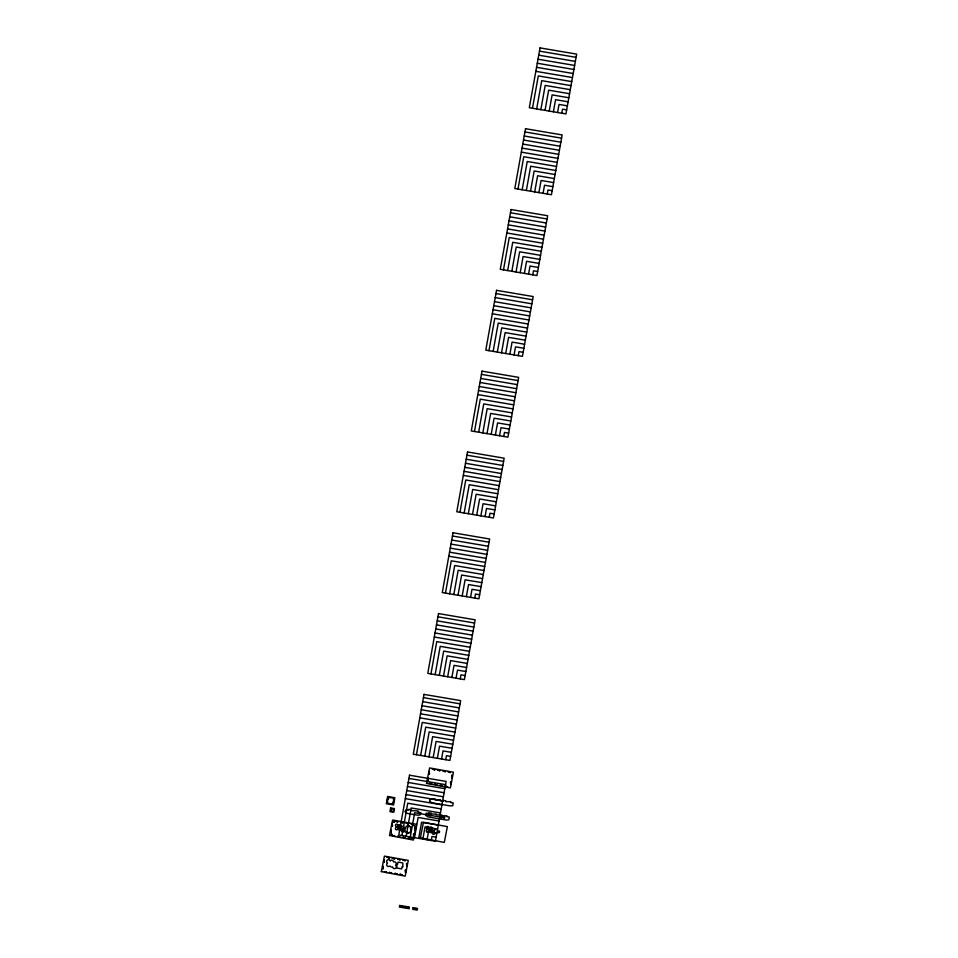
<?xml version="1.0" encoding="UTF-8"?>
<svg xmlns="http://www.w3.org/2000/svg" width="958" height="958" viewBox="0 0 958 958"><rect width="100%" height="100%" fill="white"/><g stroke="black" fill="none" stroke-linecap="round" stroke-linejoin="round"><path stroke-width="1.44" d="M401.953 835.544L407.749 803.223L441.219 808.899M416.455 754.736L422.262 722.404L455.721 728.092M430.956 673.917L436.764 641.597L470.222 647.273M445.458 593.11L451.266 560.789L484.724 566.465M459.96 512.302L465.768 479.97L499.226 485.658M474.473 431.483L480.269 399.163L513.727 404.839M488.975 350.676L494.771 318.355L528.229 324.032M503.477 269.869L509.273 237.536L542.731 243.224M517.979 189.049L523.775 156.729L557.245 162.405M532.48 108.242L538.288 75.921L571.746 81.598M406.132 836.25L411.21 807.965L440.488 812.935M420.634 755.443L425.711 727.158L454.99 732.128M435.136 674.636L440.213 646.351L469.492 651.32M449.649 593.816L454.715 565.531L483.994 570.501M464.151 513.009L469.228 484.724L498.507 489.694M478.653 432.202L483.73 403.917L513.009 408.886M493.154 351.382L498.232 323.097L527.511 328.067M507.656 270.575L512.734 242.29L542.012 247.26M522.158 189.756L527.235 161.483L556.514 166.453M536.66 108.949L541.737 80.664L571.016 85.633M410.311 836.969L414.67 812.719L439.758 816.982M424.825 756.149L429.172 731.912L454.272 736.175M439.327 675.342L443.674 651.093L468.773 655.356M453.829 594.535L458.175 570.285L483.275 574.549M468.33 513.716L472.677 489.478L497.777 493.729M482.832 432.908L487.179 408.659L512.279 412.922M497.334 352.089L501.693 327.852L526.78 332.115M511.835 271.282L516.194 247.044L541.282 251.295M526.349 190.474L530.696 166.225L555.784 170.488M540.851 109.655L545.198 85.418L570.297 89.681M414.503 837.675L418.131 817.473L439.039 821.018M429.004 756.868L432.633 736.654L453.541 740.211M443.506 676.049L447.135 655.847L468.043 659.403M458.008 595.241L461.636 575.039L482.545 578.584M472.51 514.422L476.138 494.22L497.046 497.777M487.011 433.615L490.64 413.413L511.56 416.958M501.525 352.807L505.141 332.606L526.062 336.15M516.027 271.988L519.643 251.786L540.563 255.343M530.528 191.181L534.157 170.979L555.065 174.524M545.03 110.374L548.659 90.172L569.567 93.716M418.682 838.382L421.58 822.227L438.309 825.066M433.184 757.574L436.082 741.408L452.811 744.246M447.685 676.755L450.595 660.601L467.324 663.439M462.187 595.948L465.097 579.782L481.826 582.632M476.701 515.141L479.599 498.974L496.328 501.812M491.203 434.321L494.1 418.167L510.83 421.005M505.704 353.514L508.602 337.348L525.331 340.198M520.206 272.707L523.104 256.54L539.833 259.378M534.708 191.887L537.606 175.733L554.335 178.571M549.209 111.08L552.107 94.914L568.836 97.752M422.861 839.088L425.041 826.97L437.59 829.101M437.363 758.281L439.542 746.162L452.092 748.294M451.877 677.474L454.044 665.355L466.594 667.475M466.378 596.654L468.546 584.536L481.096 586.667M480.88 515.847L483.048 503.728L495.597 505.86M495.382 435.04L497.561 422.909L510.099 425.041M509.884 354.221L512.063 342.102L524.613 344.233M524.385 273.413L526.565 261.294L539.115 263.426M538.887 192.606L541.066 180.475L553.616 182.607M553.389 111.787L555.568 99.668L568.118 101.799M427.052 839.807L428.501 831.724L436.86 833.149M441.554 758.987L443.003 750.916L451.362 752.329M456.056 678.18L457.505 670.097L465.863 671.522M470.558 597.373L472.007 589.29L480.377 590.703M485.059 516.554L486.508 508.482L494.879 509.896M499.561 435.746L501.01 427.663L509.381 429.088M514.063 354.939L515.512 346.856L523.882 348.269M528.565 274.12L530.025 266.037L538.384 267.462M543.078 193.312L544.527 185.229L552.886 186.654M557.58 112.505L559.029 104.422L567.387 105.835M431.232 840.513L431.95 836.478L436.141 837.184M445.733 759.706L446.464 755.658L450.643 756.377M460.235 678.887L460.966 674.851L465.145 675.558M474.737 598.079L475.467 594.044L479.647 594.75M489.239 517.272L489.969 513.225L494.148 513.943M503.74 436.453L504.471 432.417L508.65 433.124M518.254 355.646L518.973 351.61L523.152 352.316M532.756 274.838L533.474 270.791L537.666 271.497M547.258 194.019L547.976 189.983L552.167 190.69M561.759 113.212L562.49 109.164L566.669 109.883M390.397 860.691L390.601 860.512A1.868 1.808 1.9 0 1 393.534 861.829L393.846 861.937A1.868 1.808 1.9 0 1 395.558 865.11L395.714 865.457A1.868 1.808 1.9 0 1 395.379 868.439A1.868 1.808 1.9 0 1 392.648 867.002L392.349 866.894A1.868 1.808 1.9 0 1 390.181 866.236L389.607 866.14A1.868 1.808 1.9 0 1 386.996 865.697A1.868 1.808 1.9 0 1 387.451 863.182L387.307 862.835A1.868 1.808 1.9 0 1 387.415 859.973A1.868 1.808 1.9 0 1 390.253 860.823M399.498 827.928L399.45 827.94A1.269 1.233 1.9 0 1 401.139 829.317A1.269 1.233 1.9 0 1 399.067 830.035A1.269 1.233 1.9 0 1 399.45 827.94L399.773 827.868M430.381 830.263L430.346 830.263A1.281 1.233 1.9 0 1 432.034 831.652A1.281 1.233 1.9 0 1 429.95 832.37A1.281 1.233 1.9 0 1 430.346 830.275L430.669 830.203M539.45 51.133L576.093 57.348M538.731 55.169L575.363 61.396M538.001 59.216L574.644 65.431M537.282 63.252L573.914 69.479M536.552 67.3L573.195 73.515M535.833 71.335L572.465 77.55M524.948 131.941L561.592 138.168M524.23 135.988L560.861 142.203M523.499 140.024L560.143 146.251M522.781 144.071L559.412 150.286M522.05 148.107L558.694 154.322M521.332 152.142L557.963 158.369M510.446 212.76L547.09 218.975M509.728 216.795L546.359 223.01M508.997 220.831L545.641 227.058M508.279 224.879L544.91 231.094M507.548 228.914L544.192 235.141M506.818 232.962L543.461 239.177M495.945 293.567L532.588 299.782M495.226 297.603L531.858 303.83M494.496 301.65L531.139 307.865M493.765 305.686L530.409 311.913M493.047 309.733L529.678 315.948M492.316 313.769L528.96 319.984M481.443 374.374L518.086 380.601M480.712 378.422L517.356 384.637M479.994 382.458L516.625 388.685M479.263 386.505L515.907 392.72M478.545 390.541L515.176 396.756M477.814 394.576L514.458 400.803M466.941 455.194L503.573 461.409M466.211 459.229L502.854 465.456M465.492 463.277L502.124 469.492M464.762 467.312L501.405 473.527M464.043 471.348L500.675 477.575M463.313 475.396L499.956 481.611M452.439 536.001L489.071 542.216M451.709 540.037L488.352 546.264M450.99 544.084L487.622 550.299M450.26 548.12L486.904 554.347M449.53 552.167L486.173 558.382M448.811 556.203L485.443 562.43M437.938 616.808L474.569 623.035M437.207 620.856L473.851 627.071M436.477 624.891L473.12 631.118M435.758 628.939L472.39 635.154M435.028 632.975L471.671 639.19M434.309 637.022L470.941 643.237M423.424 697.628L460.068 703.843M422.706 701.663L459.337 707.89M421.975 705.711L458.619 711.926M421.257 709.746L457.888 715.961M420.526 713.782L457.17 720.009M419.808 717.829L456.439 724.044M408.922 778.435L445.566 784.662M408.204 782.482L444.835 788.697M407.473 786.518L444.117 792.733M406.755 790.554L443.386 796.781M406.024 794.601L442.668 800.816M405.306 798.637L441.937 804.864M381.332 871.6L405.21 876.163L408.264 860.392L384.409 856.129L381.332 871.6M389.511 835.496L413.389 840.046L416.443 824.287L392.588 820.024L389.511 835.496M391.403 834.358L392.241 834.502L391.403 834.358M393.594 822.156L394.433 822.299L393.594 822.156M406.899 833.28L407.725 833.424L406.899 833.28M408.288 825.521L409.126 825.664L408.288 825.521M411.557 837.783L412.395 837.915L411.557 837.783M413.748 825.58L414.586 825.724L413.784 825.473M420.382 837.843L444.308 842.417L447.374 826.61L423.46 822.335L420.382 837.843M426.514 783.405L450.392 787.955L453.433 772.196L429.591 767.933L426.514 783.405M437.914 831.64C439.518 835.304 440.68 828.718 437.914 831.64M440.369 816.994C441.973 820.659 443.135 814.084 440.369 816.994M443.135 817.473C444.608 821.09 445.973 814.575 443.135 817.473M387.619 796.493L386.325 803.726L393.558 804.96L394.864 797.727L387.619 796.493M387.535 799.223L387.715 803.295L392.397 804.085L392.744 802.265L393.642 802.181L393.463 798.11L388.78 797.319L388.433 799.14L387.535 799.223M390.625 807.941L389.966 811.642L393.786 812.3L394.456 808.6L390.625 807.941M382.889 866.283L383.044 868.81L382.889 866.283M384.074 859.661L384.23 862.188L384.074 859.661M391.068 830.179L391.223 832.706L391.068 830.179M392.265 823.557L392.409 826.071L392.265 823.557M384.529 871.564L386.936 872.546L384.529 871.564M387.128 857.099L389.535 858.093L387.128 857.099M392.708 835.448L395.115 836.442L392.708 835.448M395.307 820.994L397.714 821.976L395.307 820.994M389.547 872.415L391.954 873.409L389.547 872.415M392.145 857.949L394.552 858.943L392.145 857.949M397.726 836.31L400.133 837.292L397.726 836.31M400.324 821.844L402.731 822.838L400.324 821.844M409.509 775.202L398.779 835.005L435.411 841.22L446.141 781.429L409.509 775.202M424.011 694.394L413.281 754.197L449.913 760.413L460.642 700.609L424.011 694.394M438.513 613.575L427.783 673.378L464.414 679.605L475.156 619.802L438.513 613.575M453.014 532.768L442.285 592.571L478.916 598.786L489.658 538.995L453.014 532.768M467.516 451.96L456.786 511.764L493.43 517.979L504.159 458.175L467.516 451.96M482.018 371.141L471.288 430.944L507.932 437.171L518.661 377.368L482.018 371.141M496.531 290.334L485.79 350.137L522.433 356.352L533.163 296.549L496.531 290.334M511.033 209.527L500.292 269.318L536.935 275.545L547.665 215.742L511.033 209.527M525.535 128.707L514.805 188.51L551.437 194.737L562.166 134.934L525.535 128.707M540.037 47.9L529.307 107.703L565.938 113.918L576.668 54.115L540.037 47.9M405.198 811.33L405.581 812.564L407.988 813.558L417.353 815.15L419.963 815.007L420.957 812.839L417.963 811.749L418.107 810.947L411.102 810.588L411.245 809.773L408.743 809.354L408.599 810.157L406.084 809.738L405.198 811.33M395.067 873.349L397.474 874.343L395.067 873.349M396.744 864.272L396.959 868.092L401.641 868.882L402.18 866.607L402.935 866.739L402.719 862.907L398.037 862.116L397.498 864.391L396.744 864.272M397.666 858.883L400.073 859.877L397.666 858.883M403.246 837.244L405.653 838.238L403.246 837.244M404.911 828.239L405.126 832.071L409.808 832.861L411.389 829.089L410.575 828.718L410.886 826.886L406.204 826.083L405.665 828.371L404.911 828.239M405.845 822.778L408.252 823.772L405.845 822.778M400.085 874.199L402.492 875.193L400.085 874.199M402.683 859.733L405.09 860.727L402.683 859.733M408.264 838.094L410.683 839.088L408.264 838.094M410.862 823.629L413.269 824.622L410.862 823.629M405.39 870.104L405.545 872.63L405.39 870.104M406.575 863.481L406.731 866.008L406.575 863.481M399.69 905.466L399.402 907.082L401.079 907.358L401.366 905.741L399.69 905.466M413.569 833.999L413.724 836.526L413.569 833.999M414.766 827.377L414.91 829.891L414.766 827.377M402.408 905.921L402.12 907.537L403.797 907.825L404.084 906.208L402.408 905.921M405.066 906.376L404.767 907.992L406.443 908.268L406.731 906.651L405.066 906.376M428.07 778.088L428.214 780.614L428.07 778.088M429.256 771.465L429.412 773.98L429.256 771.465M429.711 783.357L432.118 784.351L429.711 783.357M432.298 768.903L434.704 769.885L432.298 768.903M407.737 906.831L407.449 908.447L409.114 908.723L409.413 907.106L407.737 906.831M425.783 815.402L428.094 816.958L446.165 820.024L448.775 819.88L449.278 817.054L446.775 816.635L446.919 815.821L441.758 815.773L441.901 814.971L436.237 814.839L436.381 814.037L431.208 813.989L431.363 813.174L428.849 812.755L428.705 813.558L426.19 813.138L425.783 815.402M429.723 801.259L432.034 802.816L450.104 805.894L452.715 805.75L453.218 802.924L450.715 802.493L450.859 801.69L445.698 801.642L445.841 800.84L443.326 800.409L443.183 801.211L440.165 800.708L440.321 799.894L435.148 799.858L435.291 799.044L432.788 798.625L432.645 799.427L430.13 798.996L429.723 801.259M429.136 814.563L428.98 815.45L430.813 815.761L430.98 814.875L429.136 814.563M434.728 784.219L437.135 785.201L434.728 784.219M437.315 769.753L439.734 770.735L437.315 769.753M413.09 907.741L412.802 909.358L414.479 909.633L414.766 908.016L413.09 907.741M415.82 908.196L415.533 909.813L417.209 910.1L417.496 908.483L415.82 908.196M440.249 785.153L442.656 786.147L440.249 785.153M442.836 770.687L445.254 771.681L442.836 770.687M445.266 786.003L447.673 786.997L445.266 786.003M447.865 771.537L450.272 772.531L447.865 771.537M450.571 781.908L450.715 784.434L450.571 781.908M451.757 775.285L451.913 777.8L451.757 775.285M402.576 829.508L402.252 829.58A1.269 1.233 1.9 0 0 401.594 831.352A1.269 1.233 1.9 0 0 403.522 831.676A1.269 1.233 1.9 0 0 403.51 829.796L402.576 829.508M433.471 831.843L433.148 831.915A1.281 1.233 1.9 0 0 432.489 833.688A1.281 1.233 1.9 0 0 434.417 834.023A1.281 1.233 1.9 0 0 434.405 832.131L433.471 831.843M426.777 831.831A1.281 1.233 1.9 0 0 428.849 831.101A1.281 1.233 1.9 0 0 427.148 829.724A1.281 1.233 1.9 0 0 426.777 831.831M426.741 828.61A1.281 1.233 1.9 0 0 428.825 827.88A1.281 1.233 1.9 0 0 427.124 826.515A1.281 1.233 1.9 0 0 426.741 828.61M432.824 830.861A1.281 1.233 1.9 0 0 434.836 829.975A1.281 1.233 1.9 0 0 433.028 828.73A1.281 1.233 1.9 0 0 432.824 830.861M429.926 829.161A1.281 1.233 1.9 0 0 432.01 828.419A1.281 1.233 1.9 0 0 430.31 827.053A1.281 1.233 1.9 0 0 429.926 829.161M391.379 811.079A1.293 1.257 1.9 0 0 393.487 810.336A1.293 1.257 1.9 0 0 391.762 808.947A1.293 1.257 1.9 0 0 391.379 811.079M395.87 826.287A1.269 1.233 1.9 0 0 397.941 825.557A1.269 1.233 1.9 0 0 396.241 824.191A1.269 1.233 1.9 0 0 395.87 826.287M401.929 828.526A1.269 1.233 1.9 0 0 403.941 827.64A1.269 1.233 1.9 0 0 402.132 826.407A1.269 1.233 1.9 0 0 401.929 828.526M395.894 829.496A1.269 1.233 1.9 0 0 397.965 828.766A1.269 1.233 1.9 0 0 396.265 827.401A1.269 1.233 1.9 0 0 395.894 829.496M399.043 826.826A1.269 1.233 1.9 0 0 401.115 826.095A1.269 1.233 1.9 0 0 399.426 824.73A1.269 1.233 1.9 0 0 399.043 826.826"/></g></svg>
